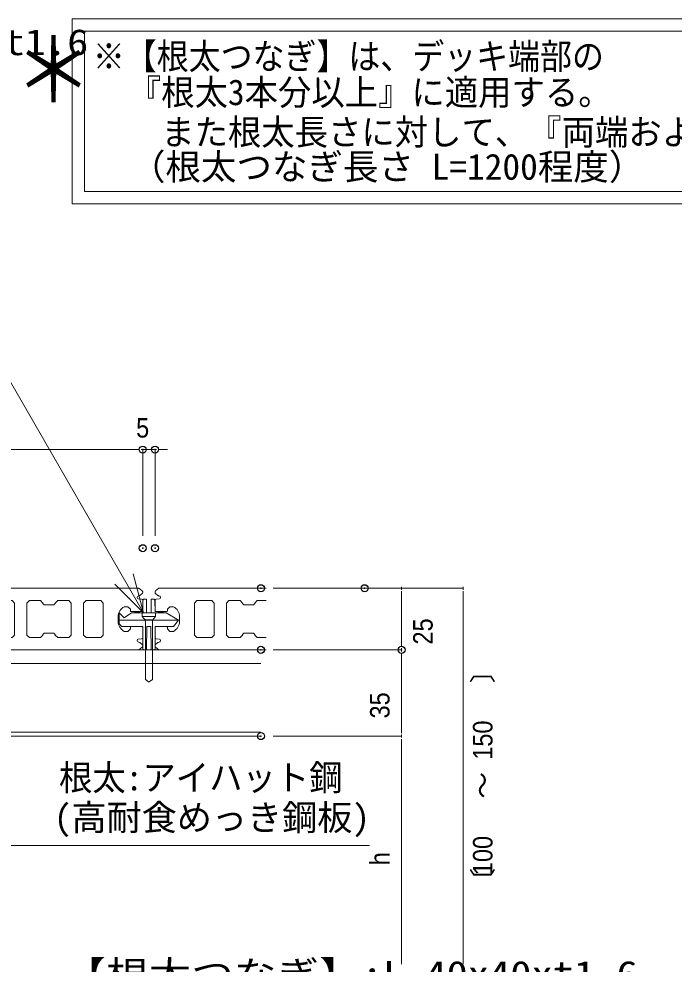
# Model space of a CAD drawing. Units: millimetres, scale not verified. Extents: x -12715 to 12220, y -3398 to 4210.
# Drawn here: x -2999.5 to -2733.6, y 2533.8 to 2917.3 of the extents above; entities that cross this region are included whole.
import ezdxf
from ezdxf.enums import TextEntityAlignment as Align

# ---------------------------------------------------------------- set-up
doc = ezdxf.new("R2010")
doc.units = ezdxf.units.MM
doc.header["$LTSCALE"] = 5.7
doc.header["$PDMODE"] = 32
doc.header["$PDSIZE"] = 2.85
for name, color, linetype, lineweight in [('0-1_デッキ', 7, 'Continuous', 9), ('0-2_文字', 4, 'Continuous', 9), ('0-3_寸法', 7, 'Continuous', 9), ('0-5_根太', 4, 'Continuous', 9), ('0-7_0', 7, 'Continuous', 9), ('0-9_目地材', 7, 'Continuous', 9), ('0-B_WQCS', 4, 'Continuous', 9)]:
    doc.layers.add(name, color=color, linetype=linetype, lineweight=lineweight)
doc.layers.add('0-8_DEFPOINTS', color=7, linetype='Continuous')
doc.styles.add('Osaka', font='')
doc.styles.add('ＭＳ ゴシック', font='')
doc.styles.get('Osaka').set_extended_font_data('Osaka')
doc.styles.get('ＭＳ ゴシック').set_extended_font_data('MS Gothic')

# ---------------------------------------------------------------- blocks, each defined once
blk = doc.blocks.new('_DOT')
at = {"layer": '0-7_0'}
for p, q in [((-20, 0), (-40, 0)), ((-10, 0), (10, 0))]:
    blk.add_line(p, q, dxfattribs=at)
blk = doc.blocks.new('25×145開\u30002軸')
at = {"layer": '0-1_デッキ'}
for p, q in [((-2900, 440.1), (-2900, 429.4)), ((-2892.4, 413.5), (-2853.1, 382.1)), ((-2828.5, 326), (-2881.5, 321.2)), ((-2846.2, 378.5), (-2824.5, 371.9)), ((-2810, 352.5), (-2810, 346.2)), ((2810, 346.2), (2810, 352.5)), ((2824.5, 371.9), (2846.2, 378.5)), ((2881.5, 321.2), (2828.5, 326)), ((2853.1, 382.1), (2892.4, 413.5)), ((2900, 429.4), (2900, 440.1)), ((-2500, 40), (-2500, -40)), ((2500, -40), (2500, 40)), ((-2900, -429.4), (-2900, -440.1)), ((-2853.1, -382.1), (-2892.4, -413.5)), ((-2881.5, -321.2), (-2828.5, -326)), ((-2824.5, -371.9), (-2846.2, -378.5)), ((-2810, -346.2), (-2810, -352.5)), ((2810, -352.5), (2810, -346.2)), ((2846.2, -378.5), (2824.5, -371.9)), ((2828.5, -326), (2881.5, -321.2)), ((2892.4, -413.5), (2853.1, -382.1)), ((2900, -440.1), (2900, -429.4))]:
    blk.add_line(p, q, dxfattribs=at)
for points in [[(2892.7, 455.7), (2839.5, 500), (-2839.5, 500), (-2892.7, 455.7)], [(-2900, 301), (-2900, 130), (-2890, 120), (-2710, 120)], [(-2710, 120), (-2700, 130), (-2700, 160), (-2660, 200), (-2600, 200)], [(2600, 200), (2660, 200), (2700, 160), (2700, 130), (2710, 120), (2890, 120), (2900, 130), (2900, 301)], [(-2600, -200), (-2660, -200), (-2700, -160), (-2700, -130), (-2710, -120), (-2890, -120), (-2900, -130), (-2900, -301)], [(2900, -301), (2900, -130), (2890, -120), (2710, -120), (2700, -130), (2700, -160), (2660, -200), (2600, -200)], [(-2892.7, -455.7), (-2839.5, -500), (2839.5, -500), (2892.7, -455.7)]]:
    blk.add_lwpolyline(points, dxfattribs=at)
for points in [[(-2260, -259.9), (-2260, 259.9), (-2220, 299.9), (-1980, 300), (-1940, 260), (-1940, -260), (-1980, -300), (-2220, -299.9)], [(-1740, -260), (-1740, 260), (-1700, 300), (-1520, 300), (-1480, 260), (-1480, 250), (-1460, 230), (-1300, 230), (-1280, 250), (-1280, 260), (-1240, 300), (-1060, 300), (-1020, 260), (-1020, -260), (-1060, -300), (-1240, -300), (-1280, -260), (-1280, -250), (-1300, -230), (-1460, -230), (-1480, -250), (-1480, -260), (-1520, -300), (-1700, -300)], [(-780, 300), (-600, 300), (-560, 260), (-560, 250), (-540, 230), (-380, 230), (-360, 250), (-360, 260), (-320, 300), (-140, 300), (-100, 260), (-100, -260), (-140, -300), (-320, -300), (-360, -260), (-360, -250), (-380, -230), (-540, -230), (-560, -250), (-560, -260), (-600, -300), (-780, -300), (-820, -260), (-820, 260)], [(140, -300), (100, -260), (100, 260), (140, 300), (320, 300), (360, 260), (360, 250), (380, 230), (540, 230), (560, 250), (560, 260), (600, 300), (780, 300), (820, 260), (820, -260), (780, -300), (600, -300), (560, -260), (560, -250), (540, -230), (380, -230), (360, -250), (360, -260), (320, -300)], [(1280, -260), (1240, -300), (1060, -300), (1020, -260), (1020, 260), (1060, 300), (1240, 300), (1280, 260), (1280, 250), (1300, 230), (1460, 230), (1480, 250), (1480, 260), (1520, 300), (1700, 300), (1740, 260), (1740, -260), (1700, -300), (1520, -300), (1480, -260), (1480, -250), (1460, -230), (1300, -230), (1280, -250)], [(2260, -259.9), (2220, -299.9), (1980, -300), (1940, -260), (1940, 260), (1980, 300), (2220, 299.9), (2260, 259.9)]]:
    blk.add_lwpolyline(points, close=True, dxfattribs=at)
for centre, radius, start, end in [((-2879.7, 440.1), 20.3, 129.80557, 180), ((-2879.7, 429.4), 20.3, 180, 231.34019), ((-2879.7, 301), 20.3, 95.07961, 180), ((-2840.4, 397.9), 20.3, 231.34019, 253.30076), ((-2830.3, 346.2), 20.3, 275.07961, 0), ((-2830.3, 352.5), 20.3, 0, 73.30076), ((2830.3, 352.5), 20.3, 106.69924, 180), ((2830.3, 346.2), 20.3, 180, 264.92039), ((2840.4, 397.9), 20.3, 286.69924, 308.65981), ((2879.7, 301), 20.3, 0, 84.92039), ((2879.7, 429.4), 20.3, 308.65981, 0), ((2879.7, 440.1), 20.3, 0, 50.19443), ((-2688.3, 33.5), 188.4, 1.96794, 62.04932), ((2688.3, 33.5), 188.4, 117.95068, 178.03206), ((-2688.3, -33.5), 188.4, 297.95068, 358.03206), ((2688.3, -33.5), 188.4, 181.96794, 242.04932), ((-2879.7, -301), 20.3, 180, 264.92039), ((2879.7, -301), 20.3, 275.07961, 0), ((-2879.7, -429.4), 20.3, 128.65981, 180), ((-2879.7, -440.1), 20.3, 180, 230.19443), ((-2840.4, -397.9), 20.3, 106.69924, 128.65981), ((-2830.3, -346.2), 20.3, 0, 84.92039), ((-2830.3, -352.5), 20.3, 286.69924, 0), ((2830.3, -346.2), 20.3, 95.07961, 180), ((2830.3, -352.5), 20.3, 180, 253.30076), ((2840.4, -397.9), 20.3, 51.34019, 73.30076), ((2879.7, -429.4), 20.3, 0, 51.34019), ((2879.7, -440.1), 20.3, 309.80557, 0)]:
    blk.add_arc(centre, radius, start, end, dxfattribs=at)
blk = doc.blocks.new('グループ-59-1')
at = {"layer": '0-1_デッキ'}
for p, q in [((-128413.6, -9347.7), (-128466.7, -9392.1)), ((-126671.7, -9347.7), (-128413.6, -9347.7)), ((-128474, -9407.7), (-128474, -9418.4)), ((-128466.4, -9434.3), (-128427.1, -9465.7)), ((-128420.3, -9469.3), (-128398.5, -9475.8)), ((-128384.1, -9495.3), (-128384.1, -9501.6)), ((-128474, -9546.7), (-128474, -9717.7)), ((-128402.6, -9521.8), (-128455.5, -9526.5)), ((-128274.1, -9687.7), (-128234.1, -9647.7)), ((-128234.1, -9647.7), (-128174.1, -9647.7)), ((-128474, -9717.7), (-128464, -9727.7)), ((-128464, -9727.7), (-128284.1, -9727.7)), ((-128284.1, -9727.7), (-128274.1, -9717.7)), ((-128274.1, -9717.7), (-128274.1, -9687.7)), ((-128074, -9807.7), (-128074, -9887.7)), ((-128464, -9967.8), (-128474, -9977.8)), ((-128284.1, -9967.8), (-128464, -9967.8)), ((-128274.1, -9977.8), (-128284.1, -9967.8)), ((-128474, -9977.8), (-128474, -10148.8)), ((-128274.1, -10007.7), (-128274.1, -9977.8)), ((-128234.1, -10047.7), (-128274.1, -10007.7)), ((-128174.1, -10047.7), (-128234.1, -10047.7)), ((-128427.1, -10229.8), (-128466.4, -10261.2)), ((-128455.5, -10169), (-128402.6, -10173.7)), ((-128398.5, -10219.7), (-128420.3, -10226.2)), ((-128384.1, -10193.9), (-128384.1, -10200.2)), ((-128474, -10277.1), (-128474, -10287.8)), ((-128466.7, -10303.4), (-128413.6, -10347.7)), ((-128413.6, -10347.7), (-126671.7, -10347.7))]:
    blk.add_line(p, q, dxfattribs=at)
for centre, radius, start, end in [((-128453.7, -9407.7), 20.3, 129.80557, 180), ((-128453.7, -9418.4), 20.3, 180, 231.34019), ((-128414.4, -9449.8), 20.3, 231.34019, 253.30076), ((-128404.4, -9501.6), 20.3, 275.07961, 0), ((-128404.4, -9495.3), 20.3, 360, 73.30076), ((-128453.7, -9546.7), 20.3, 95.07961, 180), ((-128262.4, -9814.2), 188.4, 1.96794, 62.04932), ((-128262.4, -9881.3), 188.4, 297.95068, 358.03206), ((-128453.7, -10148.8), 20.3, 180, 264.92039), ((-128453.7, -10277.1), 20.3, 128.65981, 180), ((-128414.4, -10245.7), 20.3, 106.69924, 128.65981), ((-128404.4, -10193.9), 20.3, 360, 84.92039), ((-128404.4, -10200.2), 20.3, 286.69924, 0), ((-128453.7, -10287.8), 20.3, 180, 230.19443)]:
    blk.add_arc(centre, radius, start, end, dxfattribs=at)
at = {"layer": '0-9_目地材'}
for p, q in [((-127834, -9587.8), (-127794, -9547.8)), ((-127834, -10107.7), (-127834, -9587.8)), ((-127794, -9547.8), (-127554, -9547.7)), ((-127554, -9547.7), (-127514, -9587.7)), ((-127514, -9587.7), (-127514, -10107.7)), ((-127314, -9587.7), (-127274, -9547.7)), ((-127314, -10107.7), (-127314, -9587.7)), ((-127274, -9547.7), (-127094, -9547.7)), ((-127094, -9547.7), (-127054, -9587.7)), ((-127054, -9587.7), (-127054, -9597.7)), ((-127054, -9597.7), (-127034, -9617.7)), ((-127034, -9617.7), (-126874, -9617.7)), ((-126874, -9617.7), (-126854, -9597.7)), ((-126854, -9587.7), (-126814, -9547.7)), ((-126854, -9597.7), (-126854, -9587.7)), ((-126814, -9547.7), (-126671.7, -9547.7)), ((-127794, -10147.7), (-127834, -10107.7)), ((-127514, -10107.7), (-127554, -10147.8)), ((-127274, -10147.7), (-127314, -10107.7)), ((-127054, -10107.7), (-127094, -10147.7)), ((-127034, -10077.7), (-127054, -10097.7)), ((-127054, -10097.7), (-127054, -10107.7)), ((-126874, -10077.7), (-127034, -10077.7)), ((-126854, -10097.7), (-126874, -10077.7)), ((-126854, -10107.7), (-126854, -10097.7)), ((-126814, -10147.7), (-126854, -10107.7)), ((-127554, -10147.8), (-127794, -10147.7)), ((-127094, -10147.7), (-127274, -10147.7)), ((-126671.7, -10147.7), (-126814, -10147.7))]:
    blk.add_line(p, q, dxfattribs=at)
blk = doc.blocks.new('グループ-300-1')
at = {"layer": '0-5_根太'}
for p, q in [((-137534.2, -10347.7), (-126754.2, -10347.7)), ((-137534.2, -11747.7), (-137534.2, -10347.7)), ((-137534.2, -10567.7), (-126754.2, -10567.7)), ((-137534.2, -11683.7), (-126754.2, -11683.7)), ((-137534.2, -11747.7), (-126754.2, -11747.7))]:
    blk.add_line(p, q, dxfattribs=at)
blk = doc.blocks.new('シンボル-23')
at = {"layer": '0-2_文字', "style": 'ＭＳ ゴシック', "width": 0.95}
blk.add_text('根太:アイハット鋼', height=417.9, dxfattribs=at).set_placement((-1232, 430.3), align=Align.BOTTOM_LEFT)
at = {"layer": '0-2_文字', "style": 'ＭＳ ゴシック'}
blk.add_text('(高耐食めっき鋼板)', height=417.9, dxfattribs=at).set_placement((-1314.7, -217.8), align=Align.BOTTOM_LEFT)
blk = doc.blocks.new('グループ-405-1')
at = {"layer": '0-B_WQCS'}
for p, q in [((-96.4, 658.2), (-99.7, 469.1)), ((-40, 670), (-84.4, 670)), ((-40, 670), (-40, 658.4)), ((-40, 658.4), (-40, 469.3)), ((40, 658.4), (40, 670)), ((84.4, 670), (40, 670)), ((40, 469.3), (40, 658.4)), ((99.7, 469.1), (96.4, 658.2)), ((480, 330), (-480, 330)), ((-280, 450), (280, 450)), ((400, 230), (480, 330)), ((-100, 211.1), (-100, -138)), ((-33.7, 210.7), (-39.8, -138.4)), ((39.8, -138.4), (33.7, 210.7)), ((100, -138), (100, 211.1)), ((-88, -150), (-40, -150)), ((-39.8, -138.4), (-40, -150)), ((40, -150), (39.8, -138.4)), ((40, -150), (88, -150))]:
    blk.add_line(p, q, dxfattribs=at)
blk.add_lwpolyline([(-480, 450), (-400, 370), (-280, 450), (-99.7, 470), (-96.4, 658.2), (-84.4, 670), (-40, 670), (-40, 450), (40, 450), (40, 670), (84.4, 670), (96.4, 658.2), (99.7, 470), (280, 450), (480, 330), (397.8, 230), (100, 230), (100, -138), (88, -150), (40, -150), (33.4, 230), (-33.4, 230), (-40, -150), (-88, -150), (-100, -138), (-100, 230), (-440, 230), (-480, 270)], close=True, dxfattribs=at)
for centre, start, end in [((-84.4, 658), 90, 179), ((84.4, 658), 1, 90), ((-88, -138), 180, 270), ((88, -138), 270, 0)]:
    blk.add_arc(centre, 12, start, end, dxfattribs=at)
blk = doc.blocks.new('グループ-406-1')
at = {"layer": '0-B_WQCS'}
for p, q in [((110, 390), (-110, 390)), ((-110, 390), (-79.9, 359.8)), ((56.4, 336.4), (-56.4, 336.4)), ((110, 390), (79.8, 359.8)), ((110, 450), (110, 390)), ((-56.4, 303.3), (-56.4, -634)), ((56.4, 303.3), (56.4, -634)), ((-56.4, -634), (-7.3, -668.4)), ((-7.3, -668.4), (0, -670))]:
    blk.add_line(p, q, dxfattribs=at)
for points in [[(110, 450), (-110, 450), (-110, 390)], [(0, -670), (7.2, -668.4), (56.4, -634)]]:
    blk.add_lwpolyline(points, dxfattribs=at)
for centre, start, end in [((-136.4, 303.3), 0, 45), ((136.4, 303.3), 135, 180)]:
    blk.add_arc(centre, 80, start, end, dxfattribs=at)
blk = doc.blocks.new('グループ-407-1')
at = {"layer": '0-B_WQCS'}
for name in ['グループ-405-1', 'グループ-406-1']:
    blk.add_blockref(name, (0, 0), dxfattribs=at)
blk = doc.blocks.new('WQCS2016断')
at = {"layer": '0-B_WQCS'}
blk.add_blockref('グループ-407-1', (0, 0), dxfattribs=at)

msp = doc.modelspace()

# ---------------------------------------------------------------- linework, layer by layer
at = {"layer": '0-1_デッキ'}
for points in [[(-2977.887, 2917.278), (-2504.887, 2917.278), (-2504.887, 2842.278), (-2977.887, 2842.278)], [(-2972.887, 2912.278), (-2510.22, 2912.278), (-2510.22, 2847.278), (-2972.887, 2847.278)]]:
    msp.add_lwpolyline(points, close=True, dxfattribs=at)
at = {"layer": '0-2_文字'}
for p, q in [((-3021.215, 2801.537), (-2948.913, 2676.306)), ((-3013.123, 2581.971), (-2857.165, 2581.971))]:
    msp.add_line(p, q, dxfattribs=at)
msp.add_lwpolyline([(-2953.166, 2692.181), (-2948.913, 2676.306), (-2960.534, 2687.928)], dxfattribs=at)
at = {"layer": '0-3_寸法'}
for p, q in [((-3091.761, 2742.549), (-2951.769, 2742.549)), ((-2951.769, 2742.549), (-2954.272, 2742.549)), ((-2949.265, 2707.549), (-2949.265, 2742.549)), ((-2949.265, 2707.549), (-2949.265, 2742.549)), ((-2949.265, 2742.549), (-2944.265, 2742.549)), ((-2944.265, 2707.549), (-2944.265, 2742.549)), ((-2941.761, 2742.549), (-2939.258, 2742.549)), ((-2896.27, 2686.306), (-2844.208, 2686.306)), ((-2854.208, 2686.306), (-2819.208, 2686.306)), ((-2844.208, 2683.803), (-2844.208, 2663.81)), ((-2819.208, 2683.803), (-2819.208, 2533.81)), ((-2896.27, 2661.306), (-2844.208, 2661.306)), ((-2896.27, 2661.306), (-2844.208, 2661.306)), ((-2844.208, 2628.81), (-2844.208, 2658.803)), ((-2896.27, 2626.306), (-2844.208, 2626.306)), ((-2896.27, 2626.306), (-2844.208, 2626.306)), ((-2844.208, 2623.803), (-2844.208, 2533.81))]:
    msp.add_line(p, q, dxfattribs=at)
at = {"layer": '0-8_DEFPOINTS'}
for p in [(-2949.265, 2742.549), (-2944.265, 2742.549), (-2949.265, 2702.549), (-2944.265, 2702.549), (-2901.27, 2686.306), (-2859.208, 2686.306), (-2901.27, 2661.306), (-2844.208, 2661.306), (-2901.27, 2626.306)]:
    msp.add_point(p, dxfattribs=at)

# ---------------------------------------------------------------- block references
at = {"layer": '0-1_デッキ', "xscale": 0.025, "yscale": 0.025}
for name, p in [('25×145開\u30002軸', (-3021.765, 2673.806)), ('グループ-59-1', (267.586, 2920))]:
    msp.add_blockref(name, p, dxfattribs=at)
at = {"layer": '0-2_文字', "xscale": 0.025, "yscale": 0.025}
msp.add_blockref('シンボル-23', (-2952.415, 2590.377), dxfattribs=at)
at = {"layer": '0-3_寸法', "xscale": 0.06259308, "yscale": 0.06259308}
msp.add_blockref('_DOT', (-2949.265, 2742.549), dxfattribs=at)
msp.add_blockref('_DOT', (-2949.265, 2742.549), dxfattribs=at)
for p, rotation in [((-2944.265, 2742.549), 180), ((-2844.208, 2686.306), 90), ((-2819.208, 2686.306), 90), ((-2844.208, 2661.306), 270), ((-2844.208, 2661.306), 90), ((-2844.208, 2626.306), 270), ((-2844.208, 2626.306), 90)]:
    msp.add_blockref('_DOT', p, dxfattribs=dict(at, rotation=rotation))
at = {"layer": '0-5_根太', "xscale": 0.025, "yscale": 0.025}
msp.add_blockref('グループ-300-1', (267.586, 2920), dxfattribs=at)
at = {"layer": '0-B_WQCS', "xscale": 0.025, "yscale": 0.025}
msp.add_blockref('WQCS2016断', (-2946.765, 2665.056), dxfattribs=at)

# ---------------------------------------------------------------- texts
at = {"layer": '0-2_文字', "style": 'ＭＳ ゴシック'}
for s, height, width, p in [('【根太つなぎ】:L-40x40xt1.6', 10.56, 1.2, (-3204.38, 2899.413)), ('※【根太つなぎ】は、デッキ端部の', 10.56, 0.9, (-2969.499, 2893.658)), ('\u3000『根太3本分以上』に適用する。', 10.45, 0.95, (-2968.831, 2879.158)), ('\u3000\u3000また根太長さに対して、『両端および中間(計3ヵ所)』に配置する。', 10.45, 0.95, (-2968.831, 2863.003)), ('【根太つなぎ】:L-40x40xt1.6', 10.56, 1.2, (-2981.431, 2521.371))]:
    msp.add_text(s, height=height, dxfattribs=dict(at, width=width)).set_placement(p, align=Align.BOTTOM_LEFT)
msp.add_text('\u3000（根太つなぎ長さ L=1200程度）', height=10.56, dxfattribs=at).set_placement((-2968.831, 2848.851), align=Align.BOTTOM_LEFT)
at = {"layer": '0-3_寸法', "color": 4, "style": 'ＭＳ ゴシック', "width": 0.9}
msp.add_text('＊', height=26.12, dxfattribs=at).set_placement((-3001.518, 2875.693), align=Align.BOTTOM_LEFT)
at = {"layer": '0-3_寸法', "style": 'Osaka', "width": 0.9}
msp.add_text('5', height=7.918, dxfattribs=at).set_placement((-2951.936, 2745.049), align=Align.BOTTOM_LEFT)
for s, p in [('25', (-2829.223, 2663.464)), ('35', (-2846.708, 2633.464)), ('150', (-2804.934, 2616.731)), ('100', (-2804.934, 2569.91)), ('h', (-2846.708, 2573.894))]:
    msp.add_text(s, height=7.918, rotation=90, dxfattribs=at).set_placement(p, align=Align.BOTTOM_LEFT)
at = {"layer": '0-3_寸法', "style": 'Osaka'}
for s, p in [('〕', (-2804.934, 2647.756)), ('～', (-2804.934, 2600.936)), ('〔', (-2804.934, 2562.013))]:
    msp.add_text(s, height=7.918, rotation=90, dxfattribs=at).set_placement(p, align=Align.BOTTOM_LEFT)

doc.saveas('drawing.dxf')
